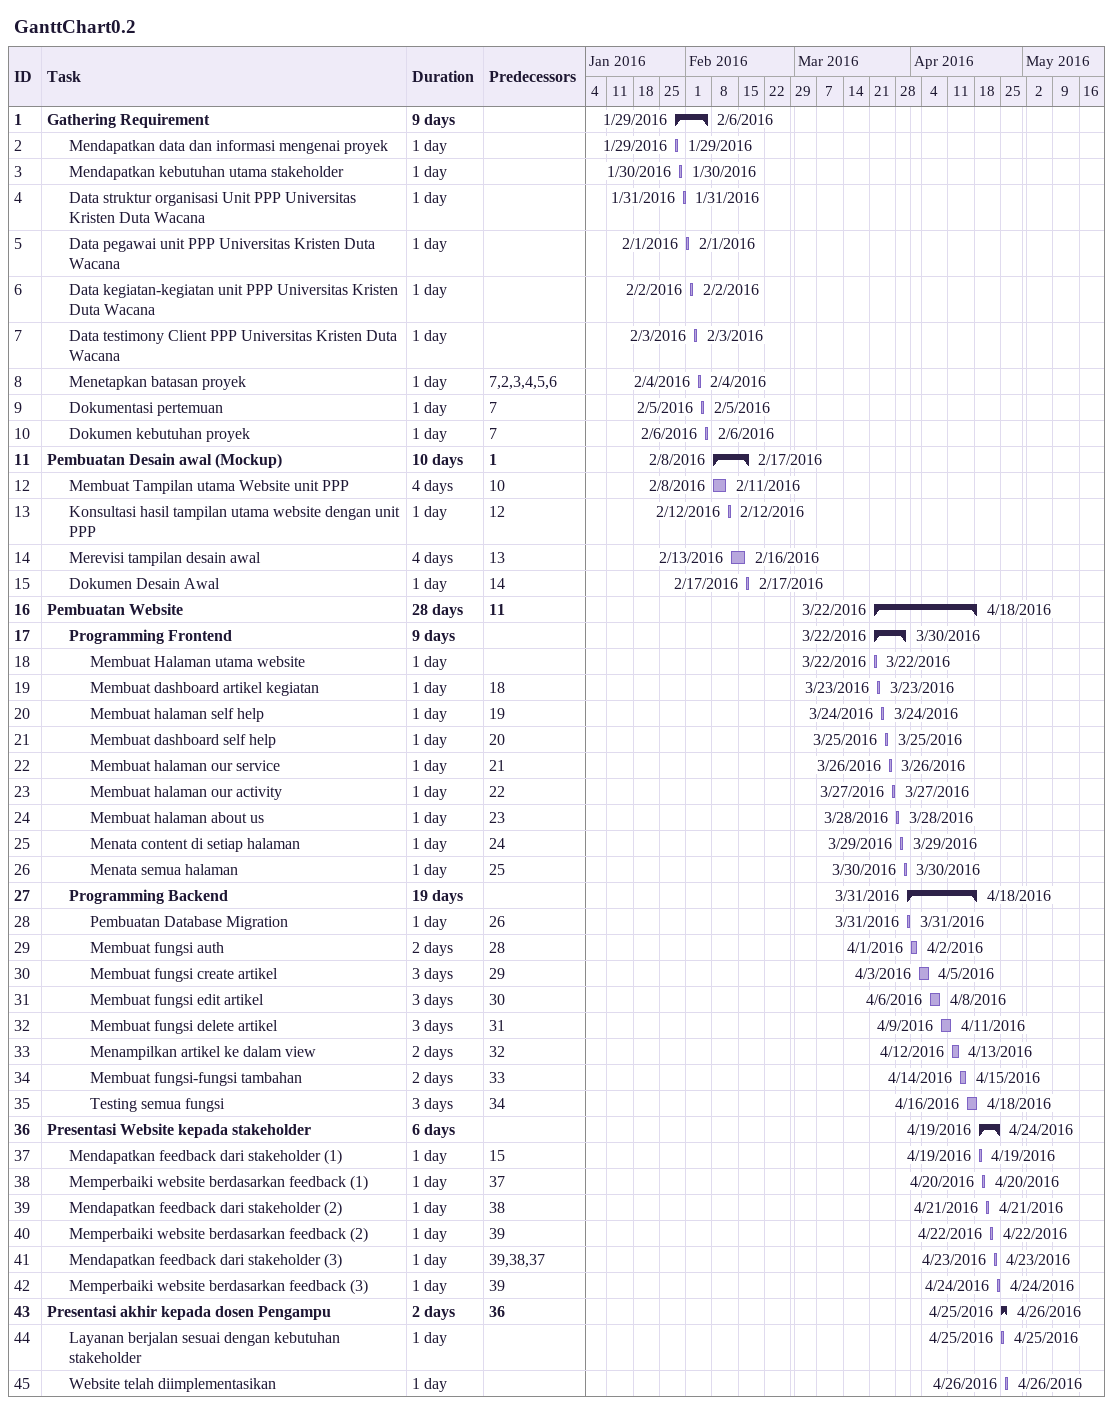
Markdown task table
GanttChart0.2

| ID | Level | Task | Duration | Start | Finish | Predecessors |
|---|---|---|---|---|---|---|
| 1 | 1 | **Gathering Requirement** | 9d | 2016-01-29 | 2016-02-06 |  |
| 2 | 2 | Mendapatkan data dan informasi mengenai proyek | 1d | 2016-01-29 | 2016-01-29 |  |
| 3 | 2 | Mendapatkan kebutuhan utama stakeholder | 1d | 2016-01-30 | 2016-01-30 |  |
| 4 | 2 | Data struktur organisasi Unit PPP Universitas Kristen Duta Wacana | 1d | 2016-01-31 | 2016-01-31 |  |
| 5 | 2 | Data pegawai unit PPP Universitas Kristen Duta Wacana | 1d | 2016-02-01 | 2016-02-01 |  |
| 6 | 2 | Data kegiatan-kegiatan unit PPP Universitas Kristen Duta Wacana | 1d | 2016-02-02 | 2016-02-02 |  |
| 7 | 2 | Data testimony Client PPP Universitas Kristen Duta Wacana | 1d | 2016-02-03 | 2016-02-03 |  |
| 8 | 2 | Menetapkan batasan proyek | 1d | 2016-02-04 | 2016-02-04 | 7, 2, 3, 4, 5, 6 |
| 9 | 2 | Dokumentasi pertemuan | 1d | 2016-02-05 | 2016-02-05 | 7 |
| 10 | 2 | Dokumen kebutuhan proyek | 1d | 2016-02-06 | 2016-02-06 | 7 |
| 11 | 1 | **Pembuatan Desain awal (Mockup)** | 10d | 2016-02-08 | 2016-02-17 | 1 |
| 12 | 2 | Membuat Tampilan utama Website unit PPP | 4d | 2016-02-08 | 2016-02-11 | 10 |
| 13 | 2 | Konsultasi hasil tampilan utama website dengan unit PPP | 1d | 2016-02-12 | 2016-02-12 | 12 |
| 14 | 2 | Merevisi tampilan desain awal | 4d | 2016-02-13 | 2016-02-16 | 13 |
| 15 | 2 | Dokumen Desain Awal | 1d | 2016-02-17 | 2016-02-17 | 14 |
| 16 | 1 | **Pembuatan Website** | 28d | 2016-03-22 | 2016-04-18 | 11 |
| 17 | 2 | **Programming Frontend** | 9d | 2016-03-22 | 2016-03-30 |  |
| 18 | 3 | Membuat Halaman utama website | 1d | 2016-03-22 | 2016-03-22 |  |
| 19 | 3 | Membuat dashboard artikel kegiatan | 1d | 2016-03-23 | 2016-03-23 | 18 |
| 20 | 3 | Membuat halaman self help | 1d | 2016-03-24 | 2016-03-24 | 19 |
| 21 | 3 | Membuat dashboard self help | 1d | 2016-03-25 | 2016-03-25 | 20 |
| 22 | 3 | Membuat halaman our service | 1d | 2016-03-26 | 2016-03-26 | 21 |
| 23 | 3 | Membuat halaman our activity | 1d | 2016-03-27 | 2016-03-27 | 22 |
| 24 | 3 | Membuat halaman about us | 1d | 2016-03-28 | 2016-03-28 | 23 |
| 25 | 3 | Menata content di setiap halaman | 1d | 2016-03-29 | 2016-03-29 | 24 |
| 26 | 3 | Menata semua halaman | 1d | 2016-03-30 | 2016-03-30 | 25 |
| 27 | 2 | **Programming Backend** | 19d | 2016-03-31 | 2016-04-18 |  |
| 28 | 3 | Pembuatan Database Migration | 1d | 2016-03-31 | 2016-03-31 | 26 |
| 29 | 3 | Membuat fungsi auth | 2d | 2016-04-01 | 2016-04-02 | 28 |
| 30 | 3 | Membuat fungsi create artikel | 3d | 2016-04-03 | 2016-04-05 | 29 |
| 31 | 3 | Membuat fungsi edit artikel | 3d | 2016-04-06 | 2016-04-08 | 30 |
| 32 | 3 | Membuat fungsi delete artikel | 3d | 2016-04-09 | 2016-04-11 | 31 |
| 33 | 3 | Menampilkan artikel ke dalam view | 2d | 2016-04-12 | 2016-04-13 | 32 |
| 34 | 3 | Membuat fungsi-fungsi tambahan | 2d | 2016-04-14 | 2016-04-15 | 33 |
| 35 | 3 | Testing semua fungsi | 3d | 2016-04-16 | 2016-04-18 | 34 |
| 36 | 1 | **Presentasi Website kepada stakeholder** | 6d | 2016-04-19 | 2016-04-24 |  |
| 37 | 2 | Mendapatkan feedback dari stakeholder (1) | 1d | 2016-04-19 | 2016-04-19 | 15 |
| 38 | 2 | Memperbaiki website berdasarkan feedback (1) | 1d | 2016-04-20 | 2016-04-20 | 37 |
| 39 | 2 | Mendapatkan feedback dari stakeholder (2) | 1d | 2016-04-21 | 2016-04-21 | 38 |
| 40 | 2 | Memperbaiki website berdasarkan feedback (2) | 1d | 2016-04-22 | 2016-04-22 | 39 |
| 41 | 2 | Mendapatkan feedback dari stakeholder (3) | 1d | 2016-04-23 | 2016-04-23 | 39, 38, 37 |
| 42 | 2 | Memperbaiki website berdasarkan feedback (3) | 1d | 2016-04-24 | 2016-04-24 | 39 |
| 43 | 1 | **Presentasi akhir kepada dosen Pengampu** | 2d | 2016-04-25 | 2016-04-26 | 36 |
| 44 | 2 | Layanan berjalan sesuai dengan kebutuhan stakeholder | 1d | 2016-04-25 | 2016-04-25 |  |
| 45 | 2 | Website telah diimplementasikan | 1d | 2016-04-26 | 2016-04-26 |  |
